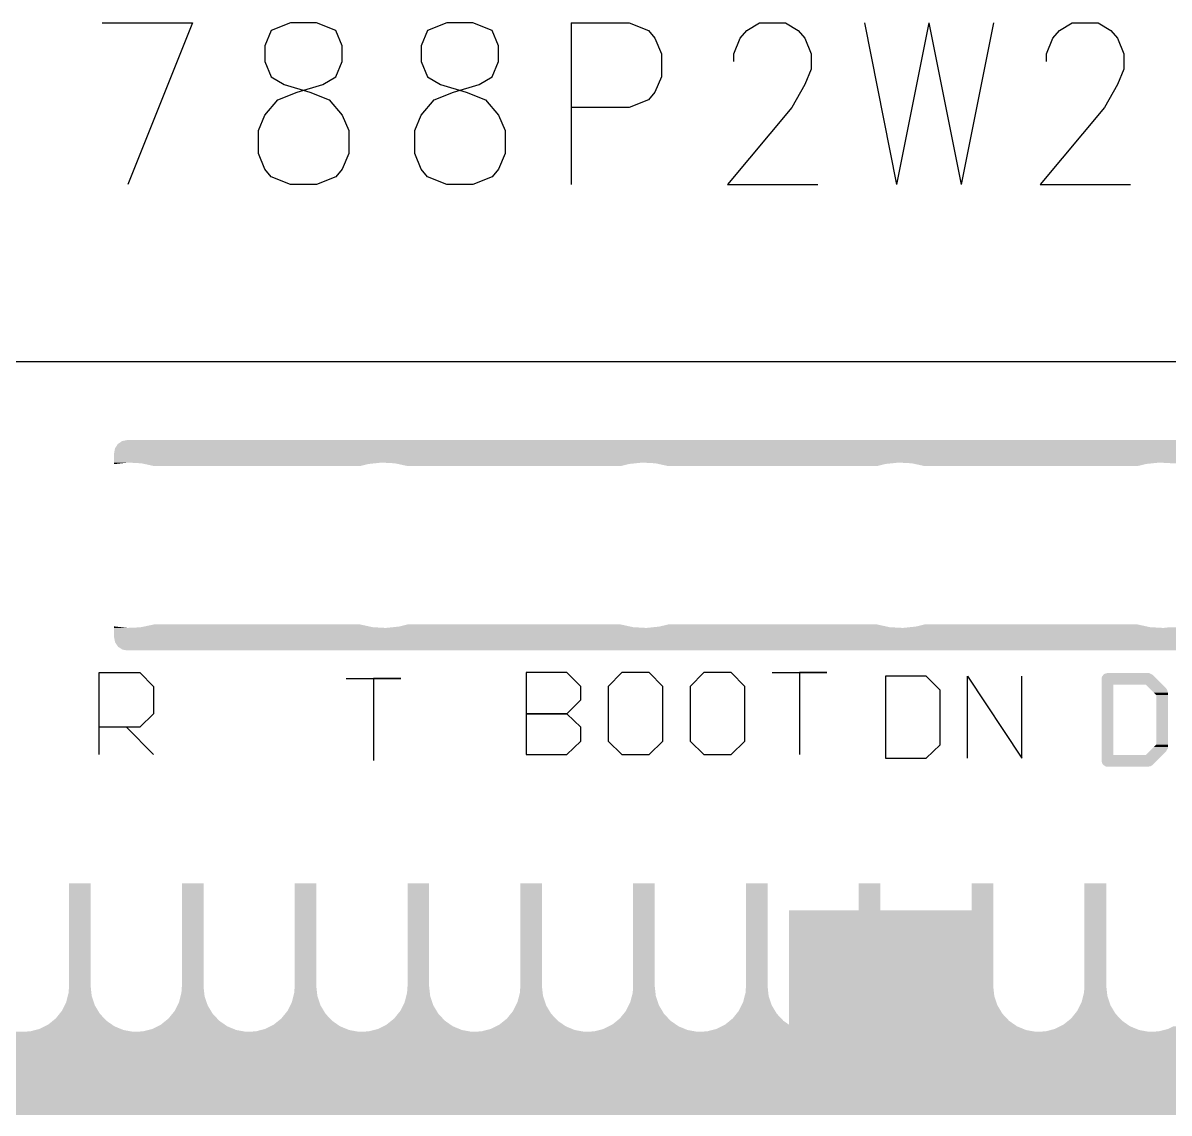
# Model space of a CAD drawing. Extents: x 0 to 3.48, y -0.08 to 2.34.
# Drawn here: x 1.234 to 1.6739, y 1.8533 to 2.2719 of the extents above; entities that cross this region are included whole.
import ezdxf

# ---------------------------------------------------------------- set-up
doc = ezdxf.new("R2010")
doc.units = 0
for name, color, linetype in [('GBS', 7, 'Continuous'), ('GKO', 7, 'Continuous'), ('GTO', 7, 'Continuous')]:
    doc.layers.add(name, color=color, linetype=linetype)

msp = doc.modelspace()

# ---------------------------------------------------------------- linework, layer by layer
at = {"layer": 'GBS'}
msp.add_lwpolyline([(2.342, 2.1417), (0.5714, 2.1417), (0.5602, 2.1334), (0.5049, 2.0881), (0.452, 2.04), (0.4014, 1.9895), (0.3533, 1.9365), (0.308, 1.8812), (0.2654, 1.8237), (0.2256, 1.7643), (0.1889, 1.7029), (0.1552, 1.6398), (0.1246, 1.5752), (0.0972, 1.5091), (0.0731, 1.4418), (0.0524, 1.3733), (0.035, 1.304), (0.021, 1.2338), (0.0105, 1.1631)], dxfattribs=at)
msp.add_lwpolyline([(2.342, 2.1417), (0.5714, 2.1417), (0.5602, 2.1334), (0.5049, 2.0881), (0.452, 2.04), (0.4014, 1.9895), (0.3533, 1.9365), (0.308, 1.8812), (0.2654, 1.8237), (0.2256, 1.7643), (0.1889, 1.7029), (0.1552, 1.6398), (0.1246, 1.5752), (0.0972, 1.5091), (0.0731, 1.4418), (0.0524, 1.3733), (0.035, 1.304), (0.021, 1.2338), (0.0105, 1.1631)], dxfattribs=at)
for points in [[(1.52795, 1.87285), (1.52795, 1.93115), (1.60205, 1.87285), (1.60205, 1.93115)], [(1.52796, 1.93115), (1.52796, 1.93115), (1.60205, 1.93115), (1.52796, 1.93115)]]:
    msp.add_solid(points, dxfattribs=at)
at = {"layer": 'GKO'}
msp.add_lwpolyline([(2.342, 2.1417), (0.5714, 2.1417), (0.5602, 2.1334), (0.5049, 2.0881), (0.452, 2.04), (0.4014, 1.9895), (0.3533, 1.9365), (0.308, 1.8812), (0.2654, 1.8237), (0.2256, 1.7643), (0.1889, 1.7029), (0.1552, 1.6398), (0.1246, 1.5752), (0.0972, 1.5091), (0.0731, 1.4418), (0.0524, 1.3733), (0.035, 1.304), (0.021, 1.2338), (0.0105, 1.1631)], dxfattribs=at)
msp.add_lwpolyline([(2.342, 2.1417), (0.5714, 2.1417), (0.5602, 2.1334), (0.5049, 2.0881), (0.452, 2.04), (0.4014, 1.9895), (0.3533, 1.9365), (0.308, 1.8812), (0.2654, 1.8237), (0.2256, 1.7643), (0.1889, 1.7029), (0.1552, 1.6398), (0.1246, 1.5752), (0.0972, 1.5091), (0.0731, 1.4418), (0.0524, 1.3733), (0.035, 1.304), (0.021, 1.2338), (0.0105, 1.1631)], dxfattribs=at)
at = {"layer": 'GTO'}
for points in [[(1.26436, 2.27187), (1.29902, 2.27187)], [(1.29902, 2.27187), (1.27426, 2.20987)], [(1.33674, 2.27187), (1.32931, 2.26892), (1.32683, 2.26301), (1.32683, 2.25711), (1.32931, 2.2512), (1.33426, 2.24825), (1.34417, 2.2453), (1.35159, 2.24235), (1.35655, 2.23644), (1.35902, 2.23054), (1.35902, 2.22168), (1.35655, 2.21577), (1.35407, 2.21282), (1.34664, 2.20987), (1.33674, 2.20987), (1.32931, 2.21282), (1.32683, 2.21577), (1.32436, 2.22168), (1.32436, 2.23054), (1.32683, 2.23644), (1.33178, 2.24235), (1.33921, 2.2453), (1.34912, 2.24825), (1.35407, 2.2512), (1.35655, 2.25711), (1.35655, 2.26301), (1.35407, 2.26892), (1.34664, 2.27187), (1.33674, 2.27187)], [(1.39674, 2.27187), (1.38931, 2.26892), (1.38683, 2.26301), (1.38683, 2.25711), (1.38931, 2.2512), (1.39426, 2.24825), (1.40417, 2.2453), (1.41159, 2.24235), (1.41655, 2.23644), (1.41902, 2.23054), (1.41902, 2.22168), (1.41655, 2.21577), (1.41407, 2.21282), (1.40664, 2.20987), (1.39674, 2.20987), (1.38931, 2.21282), (1.38683, 2.21577), (1.38436, 2.22168), (1.38436, 2.23054), (1.38683, 2.23644), (1.39179, 2.24235), (1.39921, 2.2453), (1.40912, 2.24825), (1.41407, 2.2512), (1.41655, 2.25711), (1.41655, 2.26301), (1.41407, 2.26892), (1.40664, 2.27187), (1.39674, 2.27187)], [(1.44436, 2.27187), (1.44436, 2.20987)], [(1.44436, 2.27187), (1.46664, 2.27187), (1.47407, 2.26892), (1.47655, 2.26596), (1.47902, 2.26006), (1.47902, 2.2512), (1.47655, 2.2453), (1.47407, 2.24235), (1.46664, 2.23939), (1.44436, 2.23939)], [(1.50683, 2.25711), (1.50683, 2.26006), (1.50931, 2.26596), (1.51178, 2.26892), (1.51674, 2.27187), (1.52664, 2.27187), (1.53159, 2.26892), (1.53407, 2.26596), (1.53655, 2.26006), (1.53655, 2.25415), (1.53407, 2.24825), (1.52912, 2.23939), (1.50436, 2.20987), (1.53902, 2.20987)], [(1.55693, 2.27187), (1.56931, 2.20987)], [(1.58169, 2.27187), (1.56931, 2.20987)], [(1.58169, 2.27187), (1.59407, 2.20987)], [(1.60645, 2.27187), (1.59407, 2.20987)], [(1.62683, 2.25711), (1.62683, 2.26006), (1.62931, 2.26596), (1.63179, 2.26892), (1.63674, 2.27187), (1.64664, 2.27187), (1.65159, 2.26892), (1.65407, 2.26596), (1.65655, 2.26006), (1.65655, 2.25415), (1.65407, 2.24825), (1.64912, 2.23939), (1.62436, 2.20987), (1.65902, 2.20987)], [(1.2632, 1.9909), (1.2632, 2.0224), (1.2789, 2.0224), (1.2841, 2.0171), (1.2841, 2.0066), (1.2789, 2.0014), (1.2632, 2.0014)], [(1.358, 2.0201), (1.379, 2.0201), (1.3685, 2.0201), (1.3685, 1.9886)], [(1.4271, 2.0224), (1.4271, 1.9909), (1.4428, 1.9909), (1.4481, 1.9961), (1.4481, 2.0014), (1.4428, 2.0066), (1.4271, 2.0066), (1.4428, 2.0066), (1.4481, 2.0119), (1.4481, 2.0171), (1.4428, 2.0224), (1.4271, 2.0224)], [(1.4743, 2.0224), (1.4638, 2.0224), (1.4586, 2.0171), (1.4586, 1.9961), (1.4638, 1.9909), (1.4743, 1.9909), (1.4796, 1.9961), (1.4796, 2.0171), (1.4743, 2.0224)], [(1.5058, 2.0224), (1.4953, 2.0224), (1.4901, 2.0171), (1.4901, 1.9961), (1.4953, 1.9909), (1.5058, 1.9909), (1.5111, 1.9961), (1.5111, 2.0171), (1.5058, 2.0224)], [(1.5216, 2.0224), (1.5425, 2.0224), (1.532, 2.0224), (1.532, 1.9909)], [(1.565, 2.021), (1.565, 1.9895), (1.5807, 1.9895), (1.586, 1.9947), (1.586, 2.0157), (1.5807, 2.021), (1.565, 2.021)], [(1.5965, 1.9895), (1.5965, 2.021), (1.6174, 1.9895), (1.6174, 2.021)], [(1.2737, 2.0014), (1.2841, 1.9909)]]:
    msp.add_lwpolyline(points, dxfattribs=at)
for points in [[(1.27235, 2.11136), (1.274, 2.1117), (1.7727, 2.11136), (1.7709, 2.1117)], [(1.269, 2.1067), (1.26934, 2.1085), (1.7759, 2.1067), (1.77554, 2.1085)], [(1.26934, 2.1085), (1.26943, 2.10865), (1.77554, 2.1085), (1.77551, 2.10865)], [(1.26943, 2.10865), (1.27041, 2.11018), (1.77551, 2.10865), (1.77446, 2.11018)], [(1.27041, 2.11018), (1.27058, 2.11029), (1.77446, 2.11018), (1.77438, 2.11029)], [(1.27058, 2.11029), (1.27205, 2.1113), (1.77438, 2.11029), (1.7728, 2.1113)], [(1.27205, 2.1113), (1.27235, 2.11136), (1.7728, 2.1113), (1.7727, 2.11136)], [(1.269, 2.10305), (1.269, 2.1067), (1.7759, 2.10305), (1.7759, 2.1067)], [(1.269, 2.10304), (1.269, 2.10305), (1.77076, 2.10304), (1.77088, 2.10305)], [(1.269, 2.10244), (1.269, 2.10304), (1.269, 2.10244), (1.27441, 2.10304)], [(1.27944, 2.10277), (1.27441, 2.10304), (1.36909, 2.10277), (1.37171, 2.10304)], [(1.2806, 2.10252), (1.27944, 2.10277), (1.3667, 2.10252), (1.36909, 2.10277)], [(1.37674, 2.10277), (1.37171, 2.10304), (1.46909, 2.10277), (1.47171, 2.10304)], [(1.37789, 2.10252), (1.37674, 2.10277), (1.4667, 2.10252), (1.46909, 2.10277)], [(1.47674, 2.10277), (1.47171, 2.10304), (1.56749, 2.10277), (1.57011, 2.10304)], [(1.47789, 2.10252), (1.47674, 2.10277), (1.5651, 2.10252), (1.56749, 2.10277)], [(1.57514, 2.10277), (1.57011, 2.10304), (1.66749, 2.10277), (1.67011, 2.10304)], [(1.57629, 2.10252), (1.57514, 2.10277), (1.6651, 2.10252), (1.66749, 2.10277)], [(1.67514, 2.10277), (1.67011, 2.10304), (1.76734, 2.10277), (1.77076, 2.10304)], [(1.28436, 2.1017), (1.2806, 2.10252), (1.36334, 2.1017), (1.3667, 2.10252)], [(1.38166, 2.1017), (1.37789, 2.10252), (1.46334, 2.1017), (1.4667, 2.10252)], [(1.48166, 2.1017), (1.47789, 2.10252), (1.56174, 2.1017), (1.5651, 2.10252)], [(1.58006, 2.1017), (1.57629, 2.10252), (1.66174, 2.1017), (1.6651, 2.10252)], [(1.269, 2.03957), (1.269, 2.04016), (1.274, 2.03957), (1.269, 2.04016)], [(1.269, 2.03956), (1.269, 2.03957), (1.37329, 2.03956), (1.37306, 2.03957)], [(1.269, 2.0359), (1.269, 2.03956), (1.7759, 2.0359), (1.7759, 2.03956)], [(1.274, 2.03957), (1.27903, 2.03978), (1.37306, 2.03957), (1.36922, 2.03978)], [(1.27903, 2.03978), (1.27928, 2.03983), (1.36922, 2.03978), (1.36826, 2.03983)], [(1.27928, 2.03983), (1.28436, 2.0409), (1.36826, 2.03983), (1.36334, 2.0409)], [(1.37329, 2.03956), (1.37591, 2.03983), (1.47329, 2.03956), (1.46826, 2.03983)], [(1.37591, 2.03983), (1.3783, 2.04008), (1.46826, 2.03983), (1.46711, 2.04008)], [(1.3783, 2.04008), (1.38166, 2.0409), (1.46711, 2.04008), (1.46334, 2.0409)], [(1.47329, 2.03956), (1.47591, 2.03983), (1.57169, 2.03956), (1.56666, 2.03983)], [(1.47591, 2.03983), (1.4783, 2.04008), (1.56666, 2.03983), (1.56551, 2.04008)], [(1.4783, 2.04008), (1.48166, 2.0409), (1.56551, 2.04008), (1.56174, 2.0409)], [(1.57169, 2.03956), (1.57431, 2.03983), (1.67169, 2.03956), (1.66666, 2.03983)], [(1.57431, 2.03983), (1.5767, 2.04008), (1.66666, 2.03983), (1.66551, 2.04008)], [(1.5767, 2.04008), (1.58006, 2.0409), (1.66551, 2.04008), (1.66174, 2.0409)], [(1.67169, 2.03956), (1.67431, 2.03983), (1.77169, 2.03956), (1.76666, 2.03983)], [(1.26937, 2.0341), (1.269, 2.0359), (1.77557, 2.0341), (1.7759, 2.0359)], [(1.2694, 2.03395), (1.26937, 2.0341), (1.77547, 2.03395), (1.77557, 2.0341)], [(1.27045, 2.03242), (1.2694, 2.03395), (1.77449, 2.03242), (1.77547, 2.03395)], [(1.27052, 2.03231), (1.27045, 2.03242), (1.77433, 2.03231), (1.77449, 2.03242)], [(1.27211, 2.0313), (1.27052, 2.03231), (1.77285, 2.0313), (1.77433, 2.03231)], [(1.2722, 2.03124), (1.27211, 2.0313), (1.77256, 2.03124), (1.77285, 2.0313)], [(1.274, 2.0309), (1.2722, 2.03124), (1.7709, 2.0309), (1.77256, 2.03124)], [(1.64795, 2.02), (1.64811, 2.02082), (1.66908, 2.02), (1.66826, 2.02082)], [(1.64795, 2.01775), (1.64795, 2.02), (1.67133, 2.01775), (1.66908, 2.02)], [(1.64811, 2.02082), (1.64872, 2.02159), (1.66826, 2.02082), (1.66749, 2.02159)], [(1.64872, 2.02159), (1.64893, 2.02186), (1.66749, 2.02159), (1.66699, 2.02186)], [(1.64893, 2.02186), (1.65007, 2.02221), (1.66699, 2.02186), (1.66632, 2.02221)], [(1.65007, 2.02221), (1.6502, 2.02225), (1.66632, 2.02221), (1.6659, 2.02225)], [(1.64795, 2.01774), (1.64795, 2.01775), (1.65245, 2.01774), (1.65246, 2.01775)], [(1.64795, 2.01775), (1.64795, 2.01775), (1.65246, 2.01775), (1.66497, 2.01775)], [(1.64795, 1.99076), (1.64795, 2.01774), (1.65245, 1.99076), (1.65245, 2.01774)], [(1.66643, 2.01629), (1.66497, 2.01775), (1.67279, 2.01629), (1.67134, 2.01775)], [(1.66497, 2.01775), (1.66497, 2.01775), (1.67134, 2.01775), (1.67133, 2.01775)], [(1.66675, 2.01597), (1.66643, 2.01629), (1.67306, 2.01597), (1.67279, 2.01629)], [(1.66802, 2.0147), (1.66675, 2.01597), (1.67345, 2.0147), (1.67306, 2.01597)], [(1.66895, 2.01377), (1.66802, 2.0147), (1.67345, 2.01377), (1.67345, 2.0147)], [(1.66895, 2.01376), (1.66895, 2.01377), (1.67345, 2.01376), (1.67345, 2.01377)], [(1.66895, 1.99474), (1.66895, 2.01376), (1.67345, 1.99474), (1.67345, 2.01376)], [(1.66643, 1.99221), (1.6676, 1.99338), (1.67279, 1.99221), (1.67341, 1.99338)], [(1.6676, 1.99338), (1.66802, 1.9938), (1.67341, 1.99338), (1.67345, 1.9938)], [(1.66802, 1.9938), (1.66895, 1.99473), (1.67345, 1.9938), (1.67345, 1.99473)], [(1.66895, 1.99473), (1.66895, 1.99474), (1.67345, 1.99473), (1.67345, 1.99474)], [(1.64795, 1.99075), (1.64795, 1.99076), (1.65246, 1.99075), (1.65245, 1.99076)], [(1.64795, 1.9885), (1.64795, 1.99075), (1.66908, 1.9885), (1.67133, 1.99075)], [(1.64834, 1.98723), (1.64795, 1.9885), (1.66782, 1.98723), (1.66908, 1.9885)], [(1.66497, 1.99075), (1.66643, 1.99221), (1.67134, 1.99075), (1.67279, 1.99221)], [(1.66497, 1.99075), (1.66497, 1.99075), (1.67133, 1.99075), (1.67134, 1.99075)], [(1.64875, 1.98691), (1.64834, 1.98723), (1.66749, 1.98691), (1.66782, 1.98723)], [(1.64938, 1.98641), (1.64875, 1.98691), (1.66671, 1.98641), (1.66749, 1.98691)], [(1.64947, 1.98639), (1.64938, 1.98641), (1.66668, 1.98639), (1.66671, 1.98641)], [(1.6502, 1.98625), (1.64947, 1.98639), (1.66501, 1.98625), (1.66668, 1.98639)], [(1.2517, 1.9019), (1.2517, 1.94155), (1.26, 1.9019), (1.26, 1.94155)], [(1.2517, 1.94155), (1.2517, 1.94155), (1.26, 1.94155), (1.2517, 1.94155)], [(1.295, 1.9019), (1.295, 1.94155), (1.3033, 1.9019), (1.3033, 1.94155)], [(1.295, 1.94155), (1.295, 1.94155), (1.3033, 1.94155), (1.295, 1.94155)], [(1.3383, 1.9019), (1.3383, 1.94155), (1.3466, 1.9019), (1.3466, 1.94155)], [(1.3383, 1.94155), (1.3383, 1.94155), (1.3466, 1.94155), (1.3383, 1.94155)], [(1.3816, 1.9019), (1.3816, 1.94155), (1.3899, 1.9019), (1.3899, 1.94155)], [(1.3816, 1.94155), (1.3816, 1.94155), (1.3899, 1.94155), (1.3816, 1.94155)], [(1.4249, 1.9019), (1.4249, 1.94155), (1.4332, 1.9019), (1.4332, 1.94155)], [(1.4249, 1.94155), (1.4249, 1.94155), (1.4332, 1.94155), (1.4249, 1.94155)], [(1.4682, 1.9019), (1.4682, 1.94155), (1.4765, 1.9019), (1.4765, 1.94155)], [(1.4682, 1.94155), (1.4682, 1.94155), (1.4765, 1.94155), (1.4682, 1.94155)], [(1.5115, 1.9019), (1.5115, 1.94155), (1.5198, 1.9019), (1.5198, 1.94155)], [(1.5115, 1.94155), (1.5115, 1.94155), (1.5198, 1.94155), (1.5115, 1.94155)], [(1.5548, 1.9019), (1.5548, 1.94155), (1.5631, 1.9019), (1.5631, 1.94155)], [(1.5548, 1.94155), (1.5548, 1.94155), (1.5631, 1.94155), (1.5548, 1.94155)], [(1.5981, 1.9019), (1.5981, 1.94155), (1.6064, 1.9019), (1.6064, 1.94155)], [(1.5981, 1.94155), (1.5981, 1.94155), (1.6064, 1.94155), (1.5981, 1.94155)], [(1.6414, 1.9019), (1.6414, 1.94155), (1.6498, 1.9019), (1.6498, 1.94155)], [(1.6414, 1.94155), (1.6414, 1.94155), (1.6498, 1.94155), (1.6414, 1.94155)], [(1.25152, 1.89944), (1.2517, 1.9019), (1.26027, 1.89944), (1.26, 1.9019)], [(1.29482, 1.89944), (1.295, 1.9019), (1.30357, 1.89944), (1.3033, 1.9019)], [(1.33812, 1.89944), (1.3383, 1.9019), (1.34687, 1.89944), (1.3466, 1.9019)], [(1.38142, 1.89944), (1.3816, 1.9019), (1.39017, 1.89944), (1.3899, 1.9019)], [(1.42472, 1.89944), (1.4249, 1.9019), (1.43347, 1.89944), (1.4332, 1.9019)], [(1.46802, 1.89944), (1.4682, 1.9019), (1.47677, 1.89944), (1.4765, 1.9019)], [(1.51132, 1.89944), (1.5115, 1.9019), (1.52007, 1.89944), (1.5198, 1.9019)], [(1.55462, 1.89944), (1.5548, 1.9019), (1.56337, 1.89944), (1.5631, 1.9019)], [(1.59792, 1.89944), (1.5981, 1.9019), (1.60667, 1.89944), (1.6064, 1.9019)], [(1.64122, 1.89944), (1.6414, 1.9019), (1.65007, 1.89944), (1.6498, 1.9019)], [(1.25059, 1.89582), (1.2512, 1.89819), (1.2612, 1.89582), (1.26041, 1.89819)], [(1.2512, 1.89819), (1.25152, 1.89944), (1.26041, 1.89819), (1.26027, 1.89944)], [(1.29389, 1.89582), (1.2945, 1.89819), (1.3045, 1.89582), (1.30371, 1.89819)], [(1.2945, 1.89819), (1.29482, 1.89944), (1.30371, 1.89819), (1.30357, 1.89944)], [(1.33719, 1.89582), (1.3378, 1.89819), (1.3478, 1.89582), (1.34701, 1.89819)], [(1.3378, 1.89819), (1.33812, 1.89944), (1.34701, 1.89819), (1.34687, 1.89944)], [(1.38049, 1.89582), (1.3811, 1.89819), (1.3911, 1.89582), (1.39031, 1.89819)], [(1.3811, 1.89819), (1.38142, 1.89944), (1.39031, 1.89819), (1.39017, 1.89944)], [(1.42379, 1.89582), (1.4244, 1.89819), (1.4344, 1.89582), (1.43361, 1.89819)], [(1.4244, 1.89819), (1.42472, 1.89944), (1.43361, 1.89819), (1.43347, 1.89944)], [(1.46709, 1.89582), (1.4677, 1.89819), (1.4777, 1.89582), (1.47691, 1.89819)], [(1.4677, 1.89819), (1.46802, 1.89944), (1.47691, 1.89819), (1.47677, 1.89944)], [(1.51039, 1.89582), (1.511, 1.89819), (1.521, 1.89582), (1.52021, 1.89819)], [(1.511, 1.89819), (1.51132, 1.89944), (1.52021, 1.89819), (1.52007, 1.89944)], [(1.55369, 1.89582), (1.5543, 1.89819), (1.5643, 1.89582), (1.56351, 1.89819)], [(1.5543, 1.89819), (1.55462, 1.89944), (1.56351, 1.89819), (1.56337, 1.89944)], [(1.59699, 1.89582), (1.5976, 1.89819), (1.6076, 1.89582), (1.60681, 1.89819)], [(1.5976, 1.89819), (1.59792, 1.89944), (1.60681, 1.89819), (1.60667, 1.89944)], [(1.64029, 1.89582), (1.6409, 1.89819), (1.651, 1.89582), (1.65021, 1.89819)], [(1.6409, 1.89819), (1.64122, 1.89944), (1.65021, 1.89819), (1.65007, 1.89944)], [(1.24807, 1.89144), (1.24892, 1.89248), (1.26351, 1.89144), (1.26289, 1.89248)], [(1.24892, 1.89248), (1.25, 1.89464), (1.26289, 1.89248), (1.2616, 1.89464)], [(1.25, 1.89464), (1.25059, 1.89582), (1.2616, 1.89464), (1.2612, 1.89582)], [(1.29137, 1.89144), (1.29222, 1.89248), (1.30681, 1.89144), (1.30619, 1.89248)], [(1.29222, 1.89248), (1.2933, 1.89464), (1.30619, 1.89248), (1.3049, 1.89464)], [(1.2933, 1.89464), (1.29389, 1.89582), (1.3049, 1.89464), (1.3045, 1.89582)], [(1.33467, 1.89144), (1.33552, 1.89248), (1.35011, 1.89144), (1.34949, 1.89248)], [(1.33552, 1.89248), (1.3366, 1.89464), (1.34949, 1.89248), (1.3482, 1.89464)], [(1.3366, 1.89464), (1.33719, 1.89582), (1.3482, 1.89464), (1.3478, 1.89582)], [(1.37797, 1.89144), (1.37882, 1.89248), (1.39341, 1.89144), (1.39279, 1.89248)], [(1.37882, 1.89248), (1.3799, 1.89464), (1.39279, 1.89248), (1.3915, 1.89464)], [(1.3799, 1.89464), (1.38049, 1.89582), (1.3915, 1.89464), (1.3911, 1.89582)], [(1.42127, 1.89144), (1.42212, 1.89248), (1.43671, 1.89144), (1.43609, 1.89248)], [(1.42212, 1.89248), (1.4232, 1.89464), (1.43609, 1.89248), (1.4348, 1.89464)], [(1.4232, 1.89464), (1.42379, 1.89582), (1.4348, 1.89464), (1.4344, 1.89582)], [(1.46457, 1.89144), (1.46542, 1.89248), (1.48001, 1.89144), (1.47939, 1.89248)], [(1.46542, 1.89248), (1.4665, 1.89464), (1.47939, 1.89248), (1.4781, 1.89464)], [(1.4665, 1.89464), (1.46709, 1.89582), (1.4781, 1.89464), (1.4777, 1.89582)], [(1.50787, 1.89144), (1.50872, 1.89248), (1.52331, 1.89144), (1.52269, 1.89248)], [(1.50872, 1.89248), (1.5098, 1.89464), (1.52269, 1.89248), (1.5214, 1.89464)], [(1.5098, 1.89464), (1.51039, 1.89582), (1.5214, 1.89464), (1.521, 1.89582)], [(1.55117, 1.89144), (1.55202, 1.89248), (1.56661, 1.89144), (1.56599, 1.89248)], [(1.55202, 1.89248), (1.5531, 1.89464), (1.56599, 1.89248), (1.5647, 1.89464)], [(1.5531, 1.89464), (1.55369, 1.89582), (1.5647, 1.89464), (1.5643, 1.89582)], [(1.59447, 1.89144), (1.59532, 1.89248), (1.60991, 1.89144), (1.60929, 1.89248)], [(1.59532, 1.89248), (1.5964, 1.89464), (1.60929, 1.89248), (1.608, 1.89464)], [(1.5964, 1.89464), (1.59699, 1.89582), (1.608, 1.89464), (1.6076, 1.89582)], [(1.63777, 1.89144), (1.63862, 1.89248), (1.65331, 1.89144), (1.65269, 1.89248)], [(1.63862, 1.89248), (1.6397, 1.89464), (1.65269, 1.89248), (1.6514, 1.89464)], [(1.6397, 1.89464), (1.64029, 1.89582), (1.6514, 1.89464), (1.651, 1.89582)], [(1.24236, 1.88658), (1.24366, 1.88723), (1.26914, 1.88658), (1.2682, 1.88723)], [(1.24366, 1.88723), (1.24549, 1.88871), (1.2682, 1.88723), (1.26607, 1.88871)], [(1.24549, 1.88871), (1.24657, 1.88958), (1.26607, 1.88871), (1.26525, 1.88958)], [(1.24657, 1.88958), (1.24807, 1.89144), (1.26525, 1.88958), (1.26351, 1.89144)], [(1.28566, 1.88658), (1.28696, 1.88723), (1.31244, 1.88658), (1.3115, 1.88723)], [(1.28696, 1.88723), (1.28879, 1.88871), (1.3115, 1.88723), (1.30937, 1.88871)], [(1.28879, 1.88871), (1.28987, 1.88958), (1.30937, 1.88871), (1.30855, 1.88958)], [(1.28987, 1.88958), (1.29137, 1.89144), (1.30855, 1.88958), (1.30681, 1.89144)], [(1.32896, 1.88658), (1.33026, 1.88723), (1.35574, 1.88658), (1.3548, 1.88723)], [(1.33026, 1.88723), (1.33209, 1.88871), (1.3548, 1.88723), (1.35267, 1.88871)], [(1.33209, 1.88871), (1.33317, 1.88958), (1.35267, 1.88871), (1.35185, 1.88958)], [(1.33317, 1.88958), (1.33467, 1.89144), (1.35185, 1.88958), (1.35011, 1.89144)], [(1.37226, 1.88658), (1.37356, 1.88723), (1.39904, 1.88658), (1.3981, 1.88723)], [(1.37356, 1.88723), (1.37539, 1.88871), (1.3981, 1.88723), (1.39597, 1.88871)], [(1.37539, 1.88871), (1.37647, 1.88958), (1.39597, 1.88871), (1.39515, 1.88958)], [(1.37647, 1.88958), (1.37797, 1.89144), (1.39515, 1.88958), (1.39341, 1.89144)], [(1.41556, 1.88658), (1.41686, 1.88723), (1.44234, 1.88658), (1.4414, 1.88723)], [(1.41686, 1.88723), (1.41869, 1.88871), (1.4414, 1.88723), (1.43927, 1.88871)], [(1.41869, 1.88871), (1.41977, 1.88958), (1.43927, 1.88871), (1.43845, 1.88958)], [(1.41977, 1.88958), (1.42127, 1.89144), (1.43845, 1.88958), (1.43671, 1.89144)], [(1.45886, 1.88658), (1.46016, 1.88723), (1.48564, 1.88658), (1.4847, 1.88723)], [(1.46016, 1.88723), (1.46199, 1.88871), (1.4847, 1.88723), (1.48257, 1.88871)], [(1.46199, 1.88871), (1.46307, 1.88958), (1.48257, 1.88871), (1.48175, 1.88958)], [(1.46307, 1.88958), (1.46457, 1.89144), (1.48175, 1.88958), (1.48001, 1.89144)], [(1.50216, 1.88658), (1.50346, 1.88723), (1.52894, 1.88658), (1.528, 1.88723)], [(1.50346, 1.88723), (1.50529, 1.88871), (1.528, 1.88723), (1.52587, 1.88871)], [(1.50529, 1.88871), (1.50637, 1.88958), (1.52587, 1.88871), (1.52505, 1.88958)], [(1.50637, 1.88958), (1.50787, 1.89144), (1.52505, 1.88958), (1.52331, 1.89144)], [(1.54546, 1.88658), (1.54676, 1.88723), (1.57224, 1.88658), (1.5713, 1.88723)], [(1.54676, 1.88723), (1.54859, 1.88871), (1.5713, 1.88723), (1.56917, 1.88871)], [(1.54859, 1.88871), (1.54967, 1.88958), (1.56917, 1.88871), (1.56835, 1.88958)], [(1.54967, 1.88958), (1.55117, 1.89144), (1.56835, 1.88958), (1.56661, 1.89144)], [(1.58876, 1.88658), (1.59006, 1.88723), (1.61554, 1.88658), (1.6146, 1.88723)], [(1.59006, 1.88723), (1.59189, 1.88871), (1.6146, 1.88723), (1.61247, 1.88871)], [(1.59189, 1.88871), (1.59297, 1.88958), (1.61247, 1.88871), (1.61165, 1.88958)], [(1.59297, 1.88958), (1.59447, 1.89144), (1.61165, 1.88958), (1.60991, 1.89144)], [(1.63206, 1.88658), (1.63336, 1.88723), (1.65894, 1.88658), (1.658, 1.88723)], [(1.63336, 1.88723), (1.63519, 1.88871), (1.658, 1.88723), (1.65587, 1.88871)], [(1.63519, 1.88871), (1.63627, 1.88958), (1.65587, 1.88871), (1.65505, 1.88958)], [(1.63627, 1.88958), (1.63777, 1.89144), (1.65505, 1.88958), (1.65331, 1.89144)], [(1.10825, 1.8643), (1.10825, 1.8845), (1.80115, 1.8643), (1.80115, 1.8845)], [(1.23297, 1.8845), (1.2367, 1.88463), (1.27627, 1.8845), (1.27551, 1.88463)], [(1.2367, 1.88463), (1.23875, 1.88516), (1.27551, 1.88463), (1.27259, 1.88516)], [(1.23875, 1.88516), (1.24032, 1.88556), (1.27259, 1.88516), (1.27162, 1.88556)], [(1.24032, 1.88556), (1.24236, 1.88658), (1.27162, 1.88556), (1.26914, 1.88658)], [(1.27627, 1.8845), (1.28, 1.88463), (1.31957, 1.8845), (1.31881, 1.88463)], [(1.28, 1.88463), (1.28205, 1.88516), (1.31881, 1.88463), (1.31589, 1.88516)], [(1.28205, 1.88516), (1.28362, 1.88556), (1.31589, 1.88516), (1.31492, 1.88556)], [(1.28362, 1.88556), (1.28566, 1.88658), (1.31492, 1.88556), (1.31244, 1.88658)], [(1.31957, 1.8845), (1.3233, 1.88463), (1.36287, 1.8845), (1.36211, 1.88463)], [(1.3233, 1.88463), (1.32535, 1.88516), (1.36211, 1.88463), (1.35919, 1.88516)], [(1.32535, 1.88516), (1.32692, 1.88556), (1.35919, 1.88516), (1.35822, 1.88556)], [(1.32692, 1.88556), (1.32896, 1.88658), (1.35822, 1.88556), (1.35574, 1.88658)], [(1.36287, 1.8845), (1.3666, 1.88463), (1.40617, 1.8845), (1.40541, 1.88463)], [(1.3666, 1.88463), (1.36865, 1.88516), (1.40541, 1.88463), (1.40249, 1.88516)], [(1.36865, 1.88516), (1.37022, 1.88556), (1.40249, 1.88516), (1.40152, 1.88556)], [(1.37022, 1.88556), (1.37226, 1.88658), (1.40152, 1.88556), (1.39904, 1.88658)], [(1.40617, 1.8845), (1.4099, 1.88463), (1.44947, 1.8845), (1.44871, 1.88463)], [(1.4099, 1.88463), (1.41195, 1.88516), (1.44871, 1.88463), (1.44579, 1.88516)], [(1.41195, 1.88516), (1.41352, 1.88556), (1.44579, 1.88516), (1.44482, 1.88556)], [(1.41352, 1.88556), (1.41556, 1.88658), (1.44482, 1.88556), (1.44234, 1.88658)], [(1.44947, 1.8845), (1.4532, 1.88463), (1.49277, 1.8845), (1.49201, 1.88463)], [(1.4532, 1.88463), (1.45525, 1.88516), (1.49201, 1.88463), (1.48909, 1.88516)], [(1.45525, 1.88516), (1.45682, 1.88556), (1.48909, 1.88516), (1.48812, 1.88556)], [(1.45682, 1.88556), (1.45886, 1.88658), (1.48812, 1.88556), (1.48564, 1.88658)], [(1.49277, 1.8845), (1.4965, 1.88463), (1.53607, 1.8845), (1.53531, 1.88463)], [(1.4965, 1.88463), (1.49855, 1.88516), (1.53531, 1.88463), (1.53239, 1.88516)], [(1.49855, 1.88516), (1.50012, 1.88556), (1.53239, 1.88516), (1.53142, 1.88556)], [(1.50012, 1.88556), (1.50216, 1.88658), (1.53142, 1.88556), (1.52894, 1.88658)], [(1.53607, 1.8845), (1.5398, 1.88463), (1.57937, 1.8845), (1.57861, 1.88463)], [(1.5398, 1.88463), (1.54185, 1.88516), (1.57861, 1.88463), (1.57569, 1.88516)], [(1.54185, 1.88516), (1.54342, 1.88556), (1.57569, 1.88516), (1.57472, 1.88556)], [(1.54342, 1.88556), (1.54546, 1.88658), (1.57472, 1.88556), (1.57224, 1.88658)], [(1.57937, 1.8845), (1.5831, 1.88463), (1.62267, 1.8845), (1.62191, 1.88463)], [(1.5831, 1.88463), (1.58515, 1.88516), (1.62191, 1.88463), (1.61899, 1.88516)], [(1.58515, 1.88516), (1.58672, 1.88556), (1.61899, 1.88516), (1.61802, 1.88556)], [(1.58672, 1.88556), (1.58876, 1.88658), (1.61802, 1.88556), (1.61554, 1.88658)], [(1.62267, 1.8845), (1.6264, 1.88463), (1.66607, 1.8845), (1.66531, 1.88463)], [(1.6264, 1.88463), (1.62845, 1.88516), (1.66531, 1.88463), (1.66239, 1.88516)], [(1.62845, 1.88516), (1.63002, 1.88556), (1.66239, 1.88516), (1.66142, 1.88556)], [(1.63002, 1.88556), (1.63206, 1.88658), (1.66142, 1.88556), (1.65894, 1.88658)], [(1.66607, 1.8845), (1.6698, 1.88463), (1.70937, 1.8845), (1.70861, 1.88463)], [(1.6698, 1.88463), (1.67185, 1.88516), (1.70861, 1.88463), (1.70569, 1.88516)], [(1.67185, 1.88516), (1.67342, 1.88556), (1.70569, 1.88516), (1.70472, 1.88556)], [(1.67342, 1.88556), (1.67546, 1.88658), (1.70472, 1.88556), (1.70224, 1.88658)], [(1.14299, 1.86425), (1.1417, 1.8643), (1.75926, 1.86425), (1.7597, 1.8643)], [(1.14491, 1.8639), (1.14299, 1.86425), (1.75599, 1.8639), (1.75926, 1.86425)], [(1.14666, 1.86358), (1.14491, 1.8639), (1.75503, 1.86358), (1.75599, 1.8639)], [(1.14873, 1.86272), (1.14666, 1.86358), (1.75244, 1.86272), (1.75503, 1.86358)], [(1.15011, 1.86215), (1.14873, 1.86272), (1.75147, 1.86215), (1.75244, 1.86272)], [(1.15202, 1.86082), (1.15011, 1.86215), (1.74923, 1.86082), (1.75147, 1.86215)], [(1.15318, 1.86001), (1.15202, 1.86082), (1.74836, 1.86001), (1.74923, 1.86082)], [(1.15479, 1.85828), (1.15318, 1.86001), (1.74649, 1.85828), (1.74836, 1.86001)], [(1.15572, 1.85728), (1.15479, 1.85828), (1.74579, 1.85728), (1.74649, 1.85828)], [(1.15694, 1.85521), (1.15572, 1.85728), (1.74435, 1.85521), (1.74579, 1.85728)], [(1.15762, 1.85406), (1.15694, 1.85521), (1.74388, 1.85406), (1.74435, 1.85521)], [(1.15815, 1.85248), (1.15762, 1.85406), (1.74322, 1.85248), (1.74388, 1.85406)]]:
    msp.add_solid(points, dxfattribs=at)

doc.saveas('drawing.dxf')
